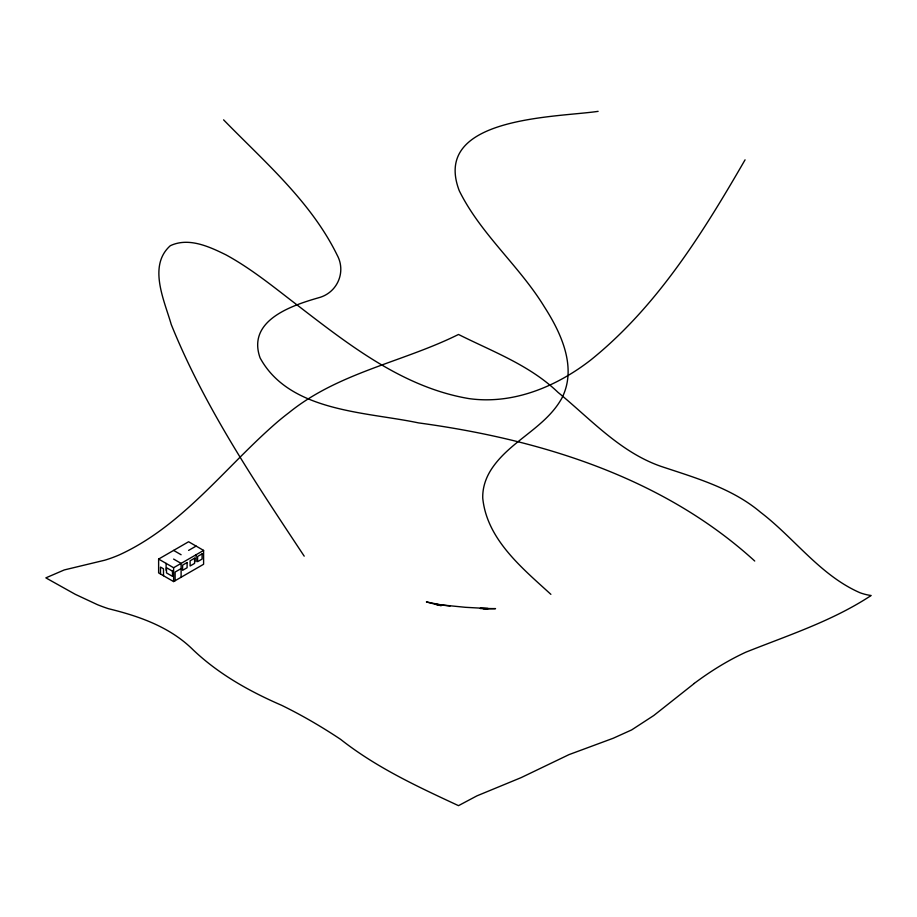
<?xml version="1.0" encoding="UTF-8"?>
<svg xmlns="http://www.w3.org/2000/svg" width="917" height="917" viewBox="0 0 917 917"><rect width="100%" height="100%" fill="white"/><g stroke="black" fill="none" stroke-linecap="round" stroke-linejoin="round"><path stroke-width="1.38" d="M745.062 159.833C702.961 232.7 657.248 306.393 590.938 359.854C556.642 386.596 513.107 404.775 468.988 398.608C401.073 387.169 345.732 342.247 292.569 301.498C271.1 284.912 249.779 267.833 225.88 254.8C209.156 246.604 188.661 237.067 170.31 245.71C147.717 265.873 164.418 300.604 171.227 324.458C204.674 407.366 255.086 481.964 304.203 556.16M694.295 683.44L653.775 715.512L631.664 729.909L613.244 738.242L569.033 754.611L521.131 777.627L476.92 795.864L458.5 805.653C417.522 786.591 376.383 767.575 340.597 739.343A544.893 314.6 60 0 0 281.645 705.311C249.562 691.395 218.75 674.201 193.223 649.947C170.172 627.01 139.35 616.224 108.481 608.705A235.784 136.129 60 0 1 97.431 604.67L75.32 594.342L45.85 577.87L64.27 569.938L104.802 560.195A190.289 109.868 -60 0 0 119.542 554.785C183.503 525.361 225.731 466.306 277.966 421.476A220.378 127.234 -60 0 1 289.015 412.627C338.453 372.531 402.85 362.135 458.5 334.464C492.83 351.681 529.728 365.161 557.983 392.338C590.628 419.092 620.213 452.264 661.146 466.421C695.797 477.963 732.144 488.222 760.617 512.316C794.466 538.153 820.279 575.429 860.1 592.783A86.874 50.16 60 0 0 871.15 595.5C832.487 620.969 788.482 635.172 745.876 652.17A295.285 170.482 -60 0 0 694.295 683.371M158.618 559.072L188.604 541.752L203.597 550.406L203.597 564.264L173.611 581.573L158.618 572.919L158.618 559.072L173.611 567.726L203.597 550.406M188.604 550.406L196.1 546.085M181.107 568.586L175.113 572.059L175.113 580.713M598.113 111.347C556.688 117.525 430.841 116.367 459.279 190.782C480.726 234.167 519.263 265.781 544.377 306.874C561.238 333.135 577.412 367.728 561.8 398.276C545.558 427.414 511.709 440.183 492.796 467.177A136.736 78.942 0 0 0 482.755 498.229C486.938 539.54 522.277 568.162 550.876 594.342M483.236 608.899L495.547 608.636L480.141 608.418L488.176 608.556L465.4 607.306L434.761 604.234L450.075 606.011M442.132 605.105L426.394 601.942L441.134 605.759M173.611 550.406L181.107 554.739M173.611 559.072L181.107 563.393L181.107 577.252M754.725 561.032C662.624 477.012 539.677 439.346 418.484 422.886C365.723 411.756 289.474 411.939 260.073 357.859C246.868 320.549 291.274 305.613 318.497 297.796C337.227 292.993 346.477 272.062 337.089 254.972C310.897 201.568 264.451 161.782 223.599 119.852M196.1 554.739L196.1 561.663M173.611 567.726L173.611 581.573M166.115 563.393L166.115 570.328M163.501 575.738L163.501 568.815L160.509 567.084L160.509 574.008M187.102 562.534L182.609 565.124L182.609 570.328L187.102 567.726L187.102 562.534M194.599 558.201L190.106 560.803L190.106 565.995L194.599 563.393L194.599 558.201M202.095 553.879L197.602 556.47L197.602 561.663L202.095 559.072L202.095 553.879M172.499 571.176L166.504 567.715L166.504 572.907L172.499 576.369L172.499 571.176"/></g></svg>
